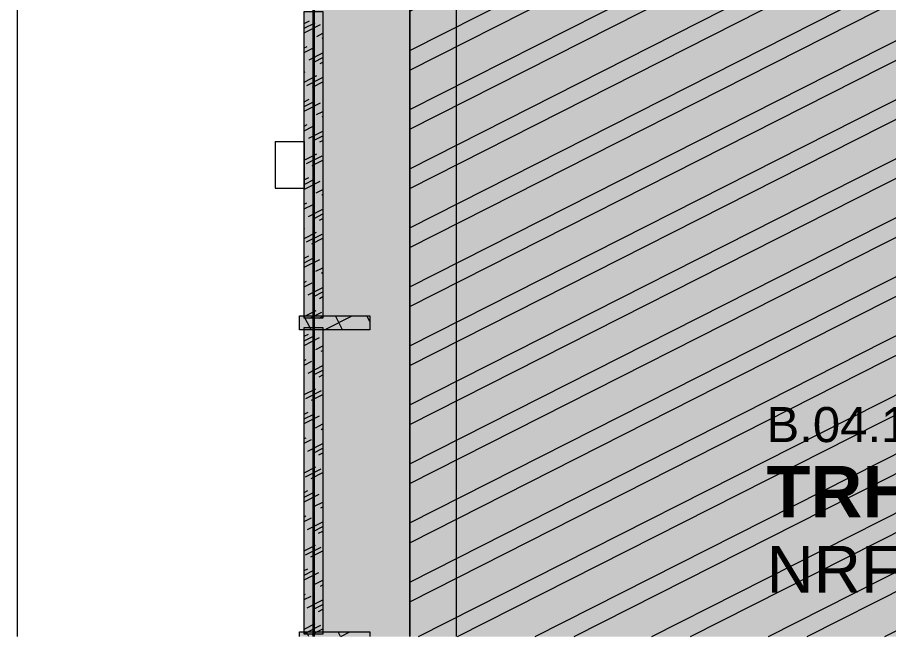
# Model space of a CAD drawing. Header units: metres. Extents: x 101 to 346, y 66 to 213.
# Drawn here: x 116.555 to 120.275, y 79.307 to 81.952 of the extents above; entities that cross this region are included whole.
import ezdxf

# ---------------------------------------------------------------- set-up
doc = ezdxf.new("R2010")
doc.units = ezdxf.units.M
doc.header["$MEASUREMENT"] = 0
doc.linetypes.add('Strichlinie', pattern=[0.004, 0.003, -0.001])
doc.linetypes.add('Strichpunktlinie', pattern=[0.006703, 0.003528, -0.001764, 0, -0.001411])
for name, color, linetype in [('00  Raster', 7, 'Continuous'), ('10  Fassade', 7, 'Continuous'), ('10  Fassade_Schnittschraffur', 7, 'Continuous'), ('10  Treppen + Rampen', 7, 'Continuous'), ('20  Boden Aufbauten', 7, 'Continuous'), ('20  Boden Aufbauten_Deckschraffur', 7, 'Continuous'), ('50  NUF - Raumstempel', 7, 'Continuous'), ('Neubau_10  Treppen + Rampen', 7, 'Continuous')]:
    doc.layers.add(name, color=color, linetype=linetype)
doc.styles.add('ERSTELLTER_STIL_1', font='')
doc.styles.add('ERSTELLTER_STIL_2', font='arial.ttf')
doc.styles.get('ERSTELLTER_STIL_1').set_extended_font_data('Arial')
pattern_1 = [(26.86749, (13.479, 22.35165), (-0.05423143, 0.10704649), []), (116.86749, (13.479, 22.35165), (0.10704649, 0.05423143), [])]

# ---------------------------------------------------------------- blocks, each defined once
blk = doc.blocks.new('*X27', base_point=(96.2155, 47.274))
at = {"layer": '10  Fassade_Schnittschraffur', "color": 98, "linetype": 'Continuous', "lineweight": 13, "ltscale": 1000, "true_color": 0x000100}
for p, q in [((117.7801, 81.9252), (117.8026, 81.9366)), ((117.7801, 81.9054), (117.8263, 81.9288)), ((117.7832, 81.8871), (117.8501, 81.921)), ((117.8336, 81.8706), (117.8601, 81.8841)), ((117.8573, 81.8628), (117.8601, 81.8643)), ((117.7801, 81.8214), (117.7933, 81.8281)), ((117.7801, 81.8015), (117.8171, 81.8203)), ((117.8006, 81.7699), (117.8601, 81.8001)), ((117.8243, 81.7621), (117.8601, 81.7802)), ((117.8481, 81.7543), (117.8601, 81.7604)), ((117.7801, 81.7175), (117.7841, 81.7195)), ((117.7801, 81.6755), (117.8345, 81.703)), ((117.7913, 81.6614), (117.8582, 81.6953)), ((117.8151, 81.6536), (117.8601, 81.6764)), ((117.7801, 81.5915), (117.8015, 81.6023)), ((117.7801, 81.5717), (117.8253, 81.5945)), ((117.7821, 81.5529), (117.849, 81.5867)), ((117.8325, 81.5364), (117.8601, 81.5504)), ((117.8562, 81.5286), (117.8601, 81.5306)), ((117.7801, 81.4876), (117.7923, 81.4938)), ((117.7801, 81.4678), (117.816, 81.486)), ((117.7995, 81.4356), (117.8601, 81.4663)), ((117.8232, 81.4278), (117.8601, 81.4465)), ((117.847, 81.4201), (117.8601, 81.4267)), ((117.7801, 81.3838), (117.783, 81.3853)), ((117.7801, 81.3418), (117.8334, 81.3688)), ((117.7903, 81.3271), (117.8572, 81.361)), ((117.814, 81.3193), (117.8601, 81.3427)), ((117.7801, 81.2578), (117.8004, 81.268)), ((117.7801, 81.238), (117.8242, 81.2603)), ((117.781, 81.2186), (117.8479, 81.2525)), ((117.8314, 81.2021), (117.8601, 81.2167)), ((117.8552, 81.1943), (117.8601, 81.1968)), ((117.7801, 81.1539), (117.7912, 81.1595)), ((117.7801, 81.1341), (117.8149, 81.1517)), ((117.7984, 81.1014), (117.8601, 81.1326)), ((117.8222, 81.0936), (117.8601, 81.1128)), ((117.8459, 81.0858), (117.8601, 81.093)), ((117.7801, 81.0501), (117.782, 81.051)), ((117.7801, 81.0081), (117.8323, 81.0345)), ((117.7892, 80.9928), (117.8561, 81.0267)), ((117.8129, 80.9851), (117.8601, 81.009)), ((117.7801, 80.9241), (117.7993, 80.9338)), ((117.7801, 80.9042), (117.8231, 80.926)), ((117.7801, 80.8844), (117.8469, 80.9182)), ((117.8303, 80.8678), (117.8601, 80.8829)), ((117.8541, 80.8601), (117.8601, 80.8631)), ((117.7801, 80.8202), (117.7901, 80.8253)), ((117.7801, 80.8004), (117.8139, 80.8175)), ((117.7973, 80.7671), (117.8601, 80.7989)), ((117.8211, 80.7593), (117.8601, 80.7791)), ((117.8448, 80.7515), (117.8601, 80.7593)), ((117.7801, 80.7164), (117.7809, 80.7168)), ((117.7801, 80.6744), (117.8312, 80.7003)), ((117.8045, 80.6669), (117.855, 80.6925)), ((117.8436, 80.6669), (117.8601, 80.6753))]:
    blk.add_line(p, q, dxfattribs=at)
blk = doc.blocks.new('*X28', base_point=(96.2155, 47.274))
at = {"layer": '10  Fassade_Schnittschraffur', "color": 98, "linetype": 'Continuous', "lineweight": 13, "ltscale": 1000, "true_color": 0x000100}
for p, q in [((117.7801, 80.5903), (117.7983, 80.5995)), ((117.7801, 80.5705), (117.822, 80.5917)), ((117.7801, 80.5507), (117.8458, 80.584)), ((117.8292, 80.5336), (117.8601, 80.5492)), ((117.853, 80.5258), (117.8601, 80.5294)), ((117.7801, 80.4865), (117.789, 80.491)), ((117.7801, 80.4667), (117.8128, 80.4832)), ((117.7962, 80.4328), (117.8601, 80.4652)), ((117.82, 80.4251), (117.8601, 80.4454)), ((117.8438, 80.4173), (117.8601, 80.4256)), ((117.7801, 80.3407), (117.8302, 80.366)), ((117.787, 80.3243), (117.8539, 80.3582)), ((117.8108, 80.3165), (117.8601, 80.3415)), ((117.7801, 80.2566), (117.7972, 80.2653)), ((117.7801, 80.2368), (117.8209, 80.2575)), ((117.7801, 80.217), (117.8447, 80.2497)), ((117.8282, 80.1993), (117.8601, 80.2155)), ((117.8519, 80.1915), (117.8601, 80.1957)), ((117.7801, 80.1528), (117.7879, 80.1567)), ((117.7801, 80.133), (117.8117, 80.149)), ((117.7952, 80.0986), (117.8601, 80.1315)), ((117.8189, 80.0908), (117.8601, 80.1117)), ((117.8427, 80.083), (117.8601, 80.0919)), ((117.7801, 80.0069), (117.8291, 80.0317)), ((117.7859, 79.9901), (117.8528, 80.0239)), ((117.8097, 79.9823), (117.8601, 80.0078)), ((117.8601, 79.9658), (117.8601, 79.9658)), ((117.7801, 79.9229), (117.7961, 79.931)), ((117.7801, 79.9031), (117.8198, 79.9232)), ((117.7801, 79.8833), (117.8436, 79.9154)), ((117.8271, 79.865), (117.8601, 79.8818)), ((117.8508, 79.8573), (117.8601, 79.862)), ((117.7801, 79.8191), (117.7869, 79.8225)), ((117.7801, 79.7993), (117.8106, 79.8147)), ((117.7941, 79.7643), (117.8601, 79.7978)), ((117.8178, 79.7565), (117.8601, 79.778)), ((117.8416, 79.7487), (117.8601, 79.7581)), ((117.7801, 79.6732), (117.828, 79.6975)), ((117.7849, 79.6558), (117.8518, 79.6897)), ((117.8086, 79.648), (117.8601, 79.6741)), ((117.859, 79.6315), (117.8601, 79.6321)), ((117.7801, 79.5892), (117.795, 79.5967)), ((117.7801, 79.5694), (117.8188, 79.589)), ((117.7801, 79.5496), (117.8425, 79.5812)), ((117.826, 79.5308), (117.8601, 79.5481)), ((117.8497, 79.523), (117.8601, 79.5283)), ((117.7801, 79.4854), (117.7858, 79.4882)), ((117.7801, 79.4655), (117.8095, 79.4804)), ((117.793, 79.43), (117.8599, 79.4639)), ((117.8168, 79.4223), (117.8601, 79.4442)), ((117.8405, 79.4145), (117.8601, 79.4244)), ((117.7801, 79.3395), (117.8269, 79.3632)), ((117.7838, 79.3215), (117.8507, 79.3554)), ((117.8137, 79.3169), (117.8601, 79.3404))]:
    blk.add_line(p, q, dxfattribs=at)

msp = doc.modelspace()

# ---------------------------------------------------------------- hatches: boundary and pattern name
at = {"layer": '10  Fassade_Schnittschraffur', "linetype": 'Continuous', "lineweight": 0, "true_color": 0xffffff}
for points in [[(117.7801, 81.9769), (117.7801, 80.6669), (117.8601, 80.6669), (117.8601, 81.9769)], [(117.7601, 80.6169), (118.0601, 80.6169), (118.0601, 80.6769), (117.7601, 80.6769)], [(117.7801, 80.6269), (117.7801, 79.3169), (117.8601, 79.3169), (117.8601, 80.6269)], [(117.7601, 79.3269), (117.7601, 79.3072), (118.0601, 79.3072), (118.0601, 79.3269)]]:
    msp.add_hatch(color=7, dxfattribs=at).paths.add_polyline_path(points)
at = {"layer": '10  Fassade_Schnittschraffur', "linetype": 'Continuous', "lineweight": 13, "true_color": 0x000100}
h = msp.add_hatch(dxfattribs=at)
h.set_pattern_fill('Dämmung__hart_1_0008', color=98, style=0, pattern_type=2)
h.set_pattern_definition(pattern_1)
h.paths.add_polyline_path([(117.7601, 80.6169), (118.0601, 80.6169), (118.0601, 80.6769), (117.7601, 80.6769)])
h = msp.add_hatch(dxfattribs=at)
h.set_pattern_fill('Dämmung__hart_1_0008', color=98, style=0, pattern_type=2)
h.set_pattern_definition(pattern_1)
h.paths.add_polyline_path([(117.7601, 79.3269), (117.7601, 79.3072), (118.0601, 79.3072), (118.0601, 79.3269)])
at = {"layer": '20  Boden Aufbauten_Deckschraffur', "linetype": 'Continuous', "lineweight": 18, "true_color": 0xfff4ea}
msp.add_hatch(color=7, dxfattribs=at).paths.add_polyline_path([(118.2304, 82.0269), (118.2304, 79.3072), (123.9374, 79.3072), (123.9374, 82.0269), (123.4424, 82.0269), (123.4424, 82.1269), (122.3924, 82.1269), (122.3924, 82.0269), (120.5904, 82.0269), (120.5904, 84.9269), (120.2754, 84.9269), (120.2754, 85.1788), (118.7954, 85.1788), (118.7954, 84.9269), (118.4804, 84.9269), (118.4804, 82.0269)])
at = {"layer": '20  Boden Aufbauten_Deckschraffur', "linetype": 'Continuous', "lineweight": 18}
h = msp.add_hatch(dxfattribs=at)
h.set_pattern_fill('Stahl_0008', color=8, style=0, pattern_type=2)
h.set_pattern_definition([(26.86749, (13.479, 22.35165), (-0.10168394, 0.20071217), []), (26.86749, (13.4451, 22.41855), (-0.10168394, 0.20071217), [])])
h.paths.add_polyline_path([(118.2304, 82.0269), (118.2304, 79.3072), (123.9374, 79.3072), (123.9374, 82.0269), (123.4424, 82.0269), (123.4424, 82.1269), (122.3924, 82.1269), (122.3924, 82.0269), (120.5904, 82.0269), (120.5904, 84.9269), (120.2754, 84.9269), (120.2754, 85.1788), (118.7954, 85.1788), (118.7954, 84.9269), (118.4804, 84.9269), (118.4804, 82.0269)])
at = {"layer": 'Neubau_10  Treppen + Rampen', "linetype": 'Continuous', "lineweight": 0, "true_color": 0x8f8f8f}
msp.add_hatch(color=252, dxfattribs=at).paths.add_polyline_path([(117.82, 84.9269), (117.82, 79.3072), (124.5373, 79.3072), (124.5373, 84.9269)])

# ---------------------------------------------------------------- linework, layer by layer
at = {"layer": '00  Raster', "color": 7, "linetype": 'Strichpunktlinie', "lineweight": 13, "ltscale": 1000}
for p, q in [((116.5554, 79.3072), (116.5554, 102.9769)), ((118.4304, 79.3072), (118.4304, 102.9703))]:
    msp.add_line(p, q, dxfattribs=at)
at = {"layer": '10  Fassade', "color": 7, "linetype": 'Continuous', "lineweight": 18, "ltscale": 1000, "flags": 128}
for points in [[(117.7801, 81.9769), (117.8601, 81.9769), (117.8601, 80.6669), (117.7801, 80.6669)], [(117.7801, 80.6269), (117.8601, 80.6269), (117.8601, 79.3169), (117.7801, 79.3169)]]:
    msp.add_lwpolyline(points, close=True, dxfattribs=at)
at = {"layer": '10  Fassade', "color": 255, "linetype": 'Continuous', "lineweight": 18, "ltscale": 1000, "flags": 128}
for points in [[(117.6561, 81.4219), (117.6561, 81.2219)], [(117.6561, 81.4219), (117.7801, 81.4219)], [(117.7801, 81.4219), (117.7801, 81.2219)], [(117.6561, 81.2219), (117.7801, 81.2219)]]:
    msp.add_lwpolyline(points, dxfattribs=at)
at = {"layer": '10  Fassade', "color": 7, "linetype": 'Continuous', "lineweight": 13, "ltscale": 1000, "flags": 128}
msp.add_lwpolyline([(117.7601, 80.6169), (117.7601, 80.6769), (118.0601, 80.6769), (118.0601, 80.6169)], close=True, dxfattribs=at)
msp.add_lwpolyline([(117.7601, 79.3072), (117.7601, 79.3269), (118.0601, 79.3269), (118.0601, 79.3072)], dxfattribs=at)
at = {"layer": '20  Boden Aufbauten', "color": 7, "linetype": 'Continuous', "lineweight": 13, "ltscale": 1000, "flags": 128}
msp.add_lwpolyline([(123.9374, 79.3072), (123.9374, 82.0269), (123.4424, 82.0269), (123.4424, 82.1269), (122.3924, 82.1269), (122.3924, 82.0269), (120.5904, 82.0269), (120.5904, 84.9269), (120.2754, 84.9269), (120.2754, 85.1788), (118.7954, 85.1788), (118.7954, 84.9269), (118.4804, 84.9269), (118.4804, 82.0269), (118.2304, 82.0269), (118.2304, 79.3072)], dxfattribs=at)
at = {"layer": '50  NUF - Raumstempel', "color": 7, "linetype": 'Strichlinie', "lineweight": 13, "ltscale": 1000, "flags": 128}
msp.add_lwpolyline([(118.2304, 79.3072), (118.2304, 82.0269), (118.4954, 82.0269), (118.4954, 84.9119), (120.5754, 84.9119), (120.5754, 82.0119), (123.9224, 82.0119), (123.9224, 79.3072)], dxfattribs=at)
at = {"layer": 'Neubau_10  Treppen + Rampen', "color": 8, "linetype": 'Continuous', "lineweight": 35, "ltscale": 1000, "flags": 128}
msp.add_lwpolyline([(124.5373, 79.3072), (124.5373, 84.9269), (117.82, 84.9269), (117.82, 79.3072)], dxfattribs=at)

# ---------------------------------------------------------------- block references
at = {"layer": '10  Treppen + Rampen', "color": 7, "linetype": 'Continuous', "lineweight": 13, "ltscale": 1000}
for name in ['*X27', '*X28']:
    msp.add_blockref(name, (96.2155, 47.274), dxfattribs=at)

# ---------------------------------------------------------------- texts
at = {"layer": '50  NUF - Raumstempel', "color": 7, "linetype": 'Continuous', "lineweight": 13, "attachment_point": 1}
for s, insert, char_height, style in [('\\A1;{\\pql;\\pt0;\\fArial|b0|i0|c0|p38;B.04.1.001}', (119.7541, 80.2877), 0.15, 'ERSTELLTER_STIL_1'), ('\\A1;{\\pqj;\\pt0;\\fArial|b1|i0|c0|p38;TRH B1}', (119.7541, 80.036), 0.22, 'ERSTELLTER_STIL_2'), ('\\A1;{\\pqj;\\pt0;\\fArial|b0|i0|c0|p38;NRF: }', (119.7541, 79.6948), 0.2, 'ERSTELLTER_STIL_1')]:
    msp.add_mtext(s, dxfattribs=dict(at, insert=insert, char_height=char_height, style=style))

doc.saveas('drawing.dxf')
